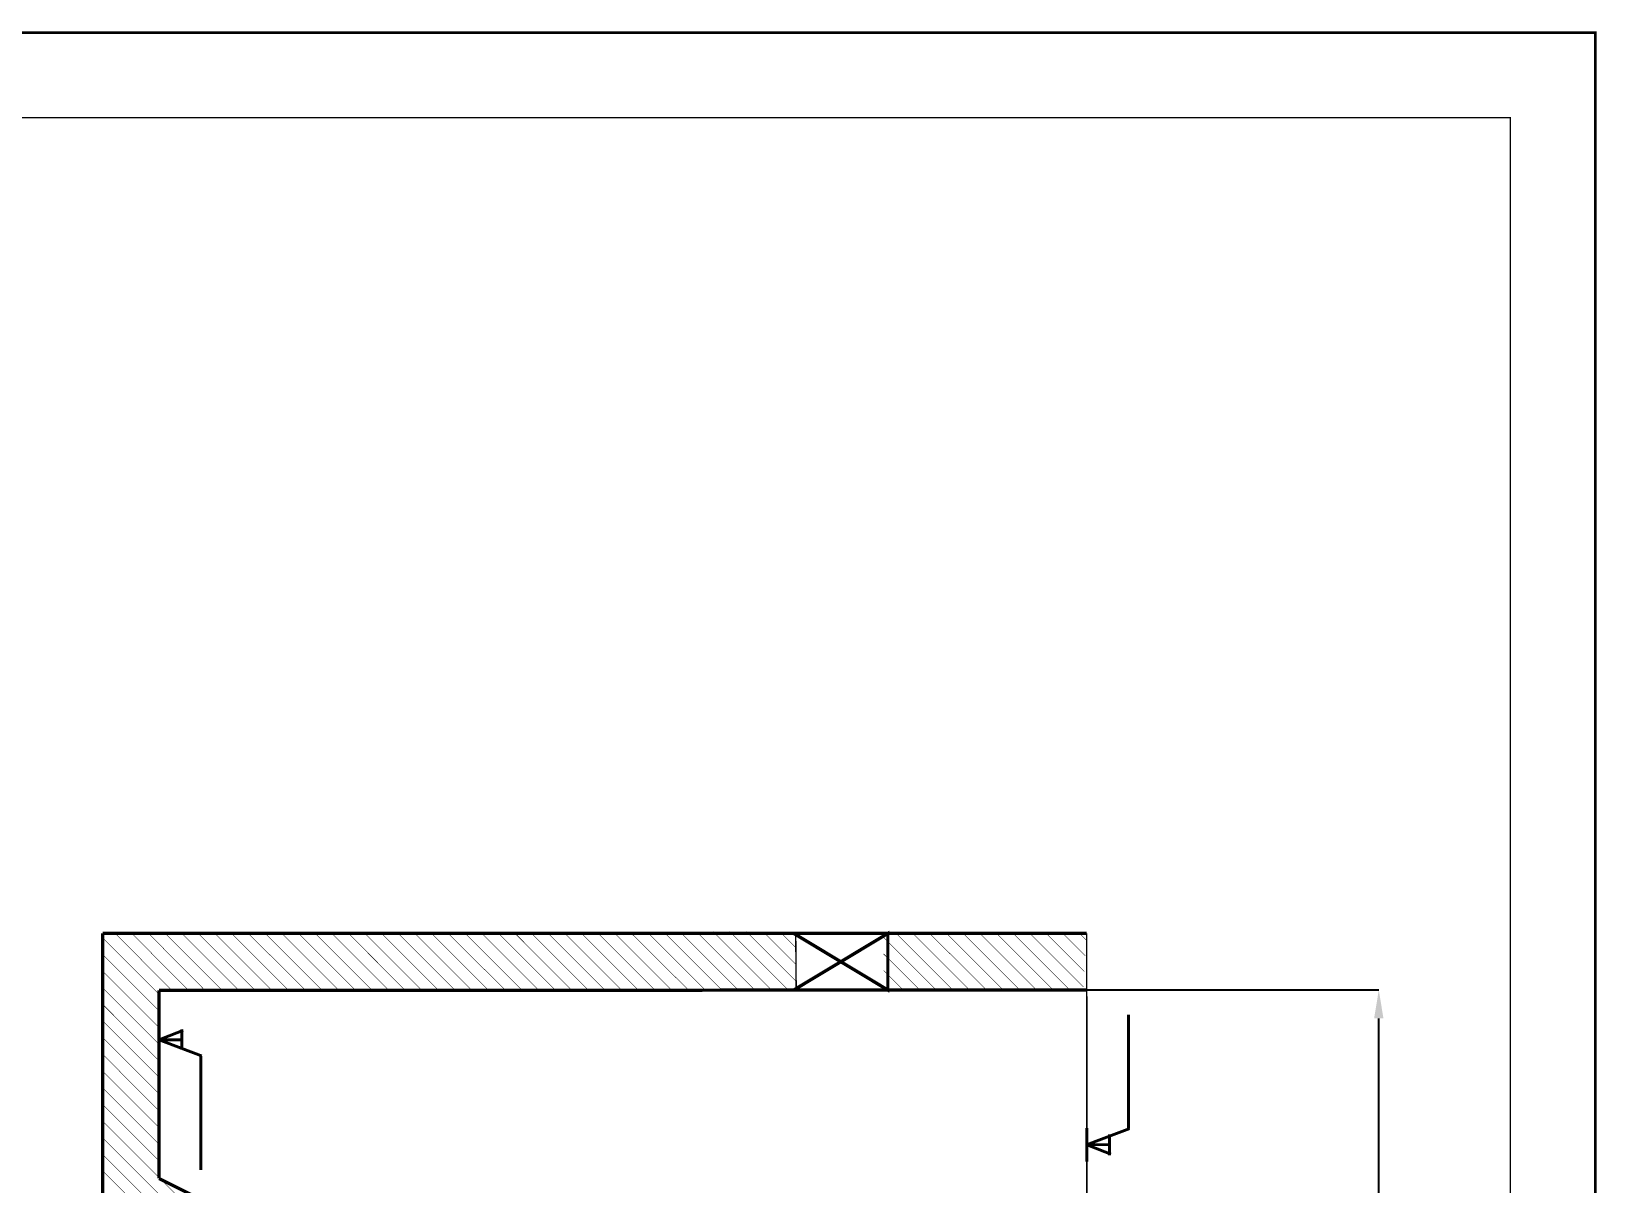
# Model space of a CAD drawing. Extents: x 0.4 to 11.4, y 0.4 to 16.2.
# Drawn here: x 5.86 to 11.35, y 12.14 to 16.19 of the extents above; entities that cross this region are included whole.
import ezdxf

# ---------------------------------------------------------------- set-up
doc = ezdxf.new("R2010")
doc.units = 0
doc.header["$MEASUREMENT"] = 0
doc.dimstyles.get("Standard").update_dxf_attribs({"dimtxt": 0.1, "dimasz": 0.1, "dimexe": 1.25, "dimexo": 0.625, "dimtad": 1, "dimtih": 1, "dimtxsty": 'Standard', "dimcen": 2.5, "dimazin": 3, "dimtfac": 1, "dimtmove": 0, "dimatfit": 3})

# ---------------------------------------------------------------- blocks, each defined once
blk = doc.blocks.new('_CLOSEDFILLED')
at = {"color": 0, "linetype": 'BYBLOCK'}
blk.add_solid([(-1, 0.164), (0, 0), (-1, -0.164)], dxfattribs=at)
blk = doc.blocks.new('*D6')
for p, q in [((9.5612, 12.8227), (10.5862, 12.8227)), ((10.5862, 9.3686), (10.5862, 12.7227)), ((10.5862, 5.3145), (10.5862, 8.6686)), ((8.8378, 5.2145), (10.5862, 5.2145))]:
    blk.add_line(p, q)
at = {"layer": 'Defpoints'}
for p in [(9.5612, 12.8227), (8.8378, 5.2145), (10.5862, 5.2145)]:
    blk.add_point(p, dxfattribs=at)
at = {"xscale": 0.1, "yscale": 0.1}
for p, rotation in [((10.5862, 12.8227), 90), ((10.5862, 5.2145), 270)]:
    blk.add_blockref('_CLOSEDFILLED', p, dxfattribs=dict(at, rotation=rotation))
at = {"insert": (10.5862, 9.0186), "char_height": 0.1, "attachment_point": 5, "rotation": 270}
blk.add_mtext('7500 mm', dxfattribs=at)

msp = doc.modelspace()

# ---------------------------------------------------------------- linework, layer by layer
at = {"color": 0}
for points, const_width in [([(11.3461, 0.39111), (11.3461, 16.1828), (0.3661, 16.1828), (0.3661, 0.39111), (11.3461, 0.39111)], 0.01), ([(11.0478, 2.95779), (11.0478, 15.8844), (0.66444, 15.8844), (0.68945, 2.95779), (11.0478, 2.95779)], 0.005)]:
    msp.add_lwpolyline(points, close=True, dxfattribs=dict(at, const_width=const_width))
for points, const_width in [([(6.10612, 12.0378), (6.10612, 13.0211)], 0.01167), ([(6.10612, 13.0211), (8.53944, 13.0211)], 0.01167), ([(8.24946, 13.0278), (8.45443, 12.8227)], 0.00167), ([(8.30778, 13.0278), (8.51281, 12.8227)], 0.00167), ([(8.3661, 13.0278), (8.54113, 12.8528)], 0.00167), ([(8.53276, 12.8227), (8.86279, 13.0211), (8.86279, 12.8227), (8.53276, 13.0211)], 0.01167), ([(9.56108, 13.0211), (8.53276, 13.0211)], 0.01167), ([(8.53944, 13.0211), (8.54113, 12.8227)], 0.005), ([(8.88781, 13.0261), (9.0861, 12.8278)], 0.00167), ([(8.94612, 13.0261), (9.14442, 12.8278)], 0.00167), ([(9.00444, 13.0261), (9.20443, 12.8278)], 0.00167), ([(9.06446, 13.0261), (9.26281, 12.8278)], 0.00167), ([(9.12278, 13.0261), (9.32112, 12.8278)], 0.00167), ([(9.1811, 13.0261), (9.37944, 12.8278)], 0.00167), ([(9.23942, 13.0261), (9.43778, 12.8278)], 0.00167), ([(9.29779, 13.0261), (9.4961, 12.8278)], 0.00167), ([(9.35612, 13.0261), (9.54943, 12.8328)], 0.00167), ([(9.41444, 13.0261), (9.55279, 12.8878)], 0.00167), ([(9.47444, 13.0245), (9.5561, 12.9428)], 0.00167), ([(9.53444, 13.0228), (9.55946, 12.9978)], 0.00167), ([(9.56108, 13.0211), (9.56446, 4.99278)], 0.005), ([(6.10612, 13.0061), (6.30447, 12.8078)], 0.00167), ([(6.1511, 13.0211), (6.34944, 12.8211)], 0.00167), ([(6.20942, 13.0211), (6.40776, 12.8211)], 0.00167), ([(6.26779, 13.0211), (6.4661, 12.8211)], 0.00167), ([(6.32611, 13.0211), (6.52447, 12.8227)], 0.00167), ([(6.38444, 13.0211), (6.58279, 12.8227)], 0.00167), ([(6.44276, 13.0211), (6.64111, 12.8227)], 0.00167), ([(6.50108, 13.0211), (6.69943, 12.8227)], 0.00167), ([(6.55946, 13.0211), (6.75776, 12.8227)], 0.00167), ([(6.61778, 13.0211), (6.81776, 12.8227)], 0.00167), ([(6.67779, 13.0211), (6.87608, 12.8227)], 0.00167), ([(6.73611, 13.0211), (6.93446, 12.8227)], 0.00167), ([(6.79443, 13.0211), (6.99278, 12.8227)], 0.00167), ([(6.85275, 13.0211), (7.05111, 12.8227)], 0.00167), ([(6.91114, 13.0211), (7.10943, 12.8227)], 0.00167), ([(6.96946, 13.0211), (7.16775, 12.8227)], 0.00167), ([(7.02778, 13.0211), (7.22613, 12.8227)], 0.00167), ([(7.0861, 13.0211), (7.28444, 12.8227)], 0.00167), ([(7.14442, 13.0211), (7.34278, 12.8227)], 0.00167), ([(7.20281, 13.0211), (7.4011, 12.8227)], 0.00167), ([(7.26113, 13.0211), (7.45942, 12.8227)], 0.00167), ([(7.31944, 13.0211), (7.51942, 12.8227)], 0.00167), ([(7.37944, 13.0211), (7.57781, 12.8227)], 0.00167), ([(7.43778, 13.0211), (7.63613, 12.8227)], 0.00167), ([(7.4961, 13.0211), (7.69444, 12.8227)], 0.00167), ([(7.55447, 13.0211), (7.75276, 12.8227)], 0.00167), ([(7.61279, 13.0211), (7.81108, 12.8227)], 0.00167), ([(7.67111, 13.0211), (7.86947, 12.8227)], 0.00167), ([(7.72944, 13.0211), (7.92779, 12.8227)], 0.00167), ([(7.78776, 13.0211), (7.98611, 12.8227)], 0.00167), ([(7.84614, 13.0211), (8.04443, 12.8227)], 0.00167), ([(7.90446, 13.0211), (8.10275, 12.8227)], 0.00167), ([(7.96278, 13.0211), (8.16276, 12.8227)], 0.00167), ([(8.02279, 13.0211), (8.22114, 12.8227)], 0.00167), ([(8.08111, 13.0211), (8.27946, 12.8227)], 0.00167), ([(8.13943, 13.0211), (8.33778, 12.8227)], 0.00167), ([(8.19775, 13.0211), (8.39611, 12.8227)], 0.00167), ([(8.4311, 13.0211), (8.54113, 12.9111)], 0.00167), ([(8.48942, 13.0211), (8.54113, 12.9695)], 0.00167), ([(8.84776, 13.0078), (9.02778, 12.8278)], 0.00167), ([(6.10612, 12.9477), (6.30447, 12.7495)], 0.00167), ([(8.84776, 12.9494), (8.96946, 12.8278)], 0.00167), ([(6.10612, 12.8894), (6.30447, 12.6911)], 0.00167), ([(8.84776, 12.8911), (8.91114, 12.8278)], 0.00167), ([(6.10612, 12.8311), (6.30447, 12.6328)], 0.00167), ([(6.30447, 12.8211), (9.56278, 12.8227)], 0.01167), ([(6.30447, 12.1611), (6.30447, 12.8211)], 0.01167), ([(8.84776, 12.8328), (8.85275, 12.8278)], 0.00167), ([(6.10612, 12.7728), (6.30447, 12.5744)], 0.00167), ([(6.10612, 12.7145), (6.30447, 12.5161)], 0.00167), ([(6.30447, 12.7078), (6.30447, 12.5895)], 0.01), ([(9.70779, 12.7361), (9.70779, 12.3361)], 0.01), ([(6.10612, 12.6561), (6.30447, 12.4578)], 0.00167), ([(6.38943, 12.6811), (6.30447, 12.6478)], 0.01), ([(6.45443, 12.5911), (6.30447, 12.6478)], 0.01), ([(6.30447, 12.6478), (6.38943, 12.6478)], 0.01), ([(6.38444, 12.6128), (6.38444, 12.6845)], 0.01), ([(6.10612, 12.5978), (6.30447, 12.3978)], 0.00167), ([(6.45111, 12.1911), (6.45111, 12.5911)], 0.01), ([(6.10612, 12.5378), (6.30447, 12.3395)], 0.00167), ([(6.10612, 12.4794), (6.30447, 12.2811)], 0.00167), ([(6.10612, 12.4211), (6.30447, 12.2228)], 0.00167), ([(6.10612, 12.3628), (6.30447, 12.1644)], 0.00167), ([(9.56108, 12.2195), (9.56108, 12.3378)], 0.01), ([(9.7111, 12.3361), (9.56108, 12.2795)], 0.01), ([(9.64111, 12.3161), (9.64111, 12.2428)], 0.01), ([(6.10612, 12.3045), (6.63943, 11.7711)], 0.00167), ([(9.64611, 12.2461), (9.56108, 12.2795)], 0.01), ([(9.56108, 12.2795), (9.64611, 12.2795)], 0.01), ([(6.10612, 12.2461), (6.52279, 11.8294)], 0.00167), ([(6.10612, 12.1878), (6.40608, 11.8878)], 0.00167), ([(6.9661, 11.8294), (6.30447, 12.1611)], 0.01167), ([(6.31278, 12.1561), (6.75613, 11.7128)], 0.00167)]:
    msp.add_lwpolyline(points, dxfattribs=dict(at, const_width=const_width))

# ---------------------------------------------------------------- dimensions: what is measured, and where the dimension line sits
at = {"linetype": 'Continuous'}
dim = msp.add_linear_dim(base=(10.58625, 5.21446), p1=(8.83778, 5.21446), p2=(9.56116, 12.8227), angle=90, text='7500 mm', dimstyle='Standard', dxfattribs=at)
dim.commit()
dim.dimension.update_dxf_attribs({"geometry": '*D6', "text_midpoint": (10.58625, 9.01858), "text_rotation": 270})

doc.saveas('drawing.dxf')
